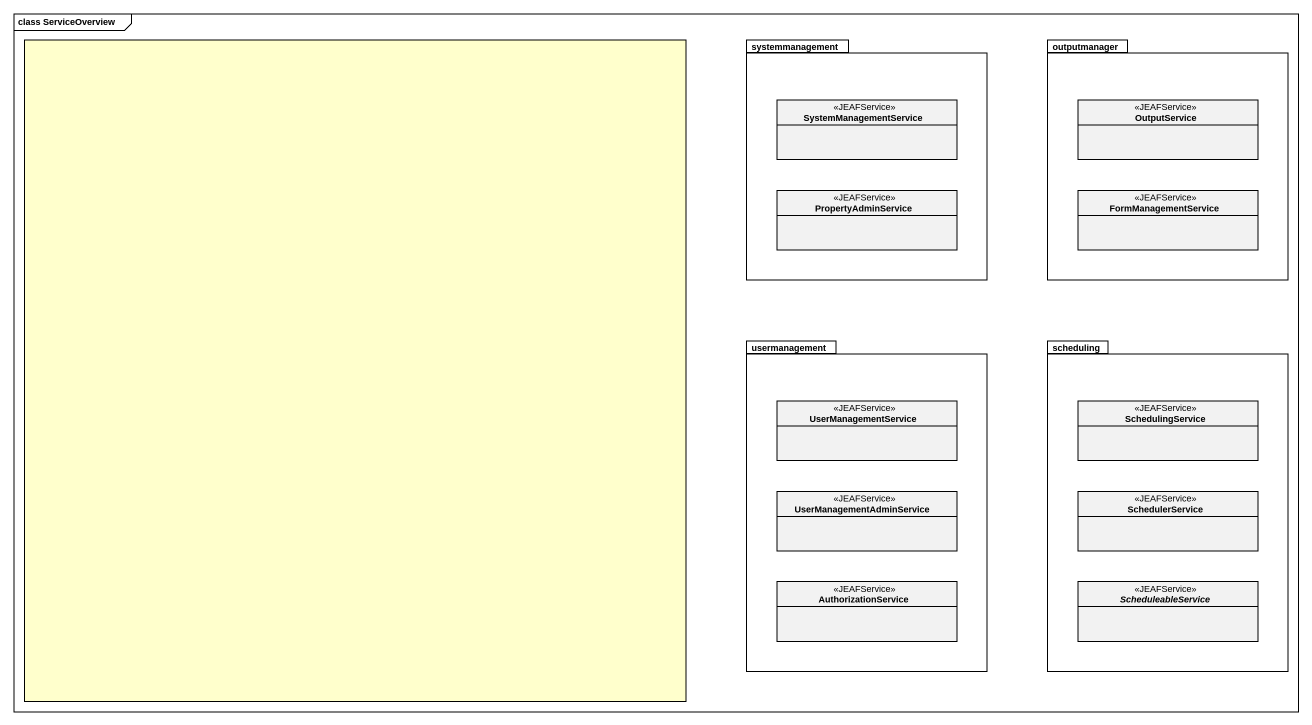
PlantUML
@startuml
mainframe class ServiceOverview
allowmixing
hide circle
hide empty members
rectangle " " as rectangle1 #FFFFCC
package systemmanagement {
  interface SystemManagementService <<JEAFService>>
  interface PropertyAdminService <<JEAFService>>
}
package outputmanager {
  interface OutputService <<JEAFService>>
  interface FormManagementService <<JEAFService>>
}
package usermanagement {
  interface UserManagementService <<JEAFService>>
  interface UserManagementAdminService <<JEAFService>>
  interface AuthorizationService <<JEAFService>>
}
package scheduling {
  interface SchedulingService <<JEAFService>>
  interface SchedulerService <<JEAFService>>
  interface ScheduleableService <<JEAFService>>
}
@enduml
